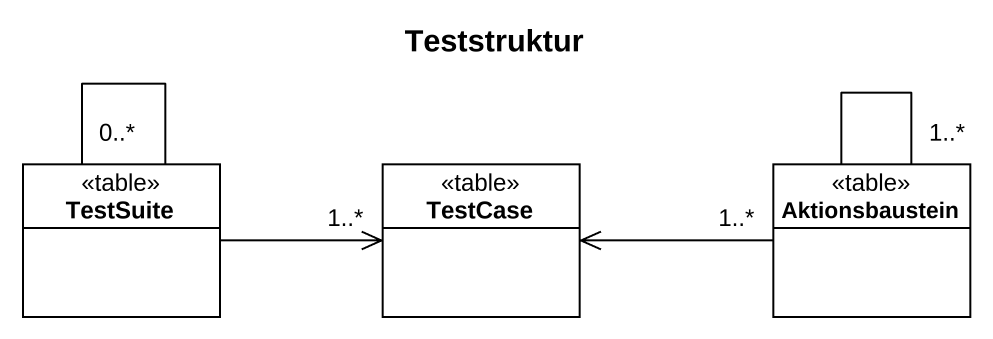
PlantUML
@startuml
title Teststruktur
hide circle
hide empty members
class TestSuite <<table>>
class TestCase <<table>>
class Aktionsbaustein <<table>>
TestSuite -- "0..*" TestSuite
TestCase "1..*" <-left- TestSuite
Aktionsbaustein "1..*" -left-> TestCase
Aktionsbaustein "1..*" -- Aktionsbaustein
@enduml
